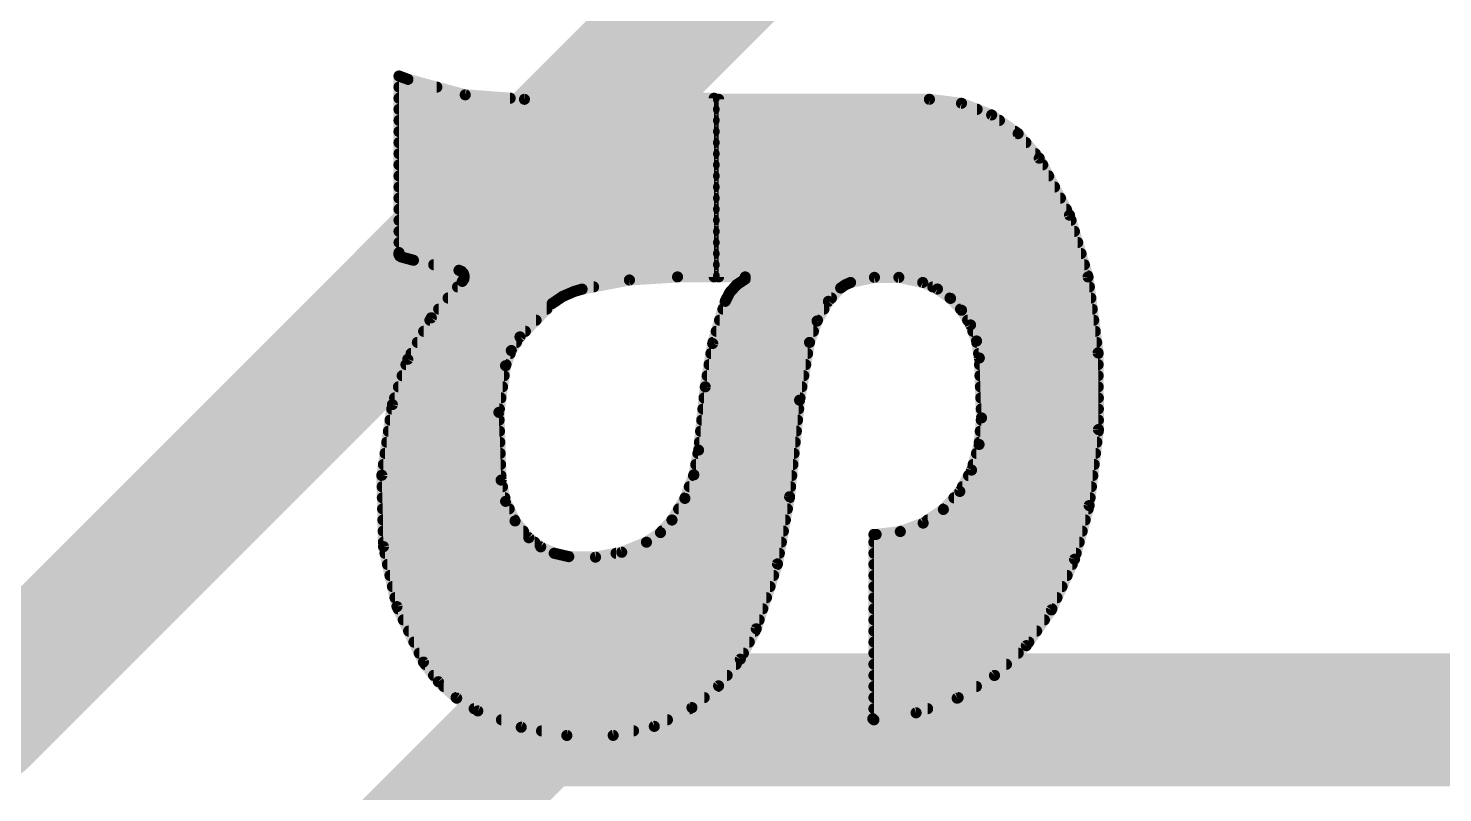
# Model space of a CAD drawing. Extents: x -0.1 to 52.8, y -11.4 to 50.9.
# Drawn here: x 7.726 to 10.964, y 27.773 to 29.522 of the extents above; entities that cross this region are included whole.
import ezdxf

# ---------------------------------------------------------------- set-up
doc = ezdxf.new("R2010")
doc.units = 0
doc.layers.add('1', color=12, linetype='CONTINUOUS')
doc.layers.add('22', color=40, linetype='CONTINUOUS')

msp = doc.modelspace()

# ---------------------------------------------------------------- linework, layer by layer
at = {"layer": '1', "const_width": 0.3048}
for points in [[(12.7, 33.02), (8.89, 29.21)], [(7.62, 27.94), (8.89, 29.21)], [(8.89, 27.94), (6.35, 25.4)], [(6.35, 27.94), (7.62, 27.94)], [(16.51, 27.94), (8.89, 27.94)]]:
    msp.add_lwpolyline(points, dxfattribs=at)
at = {"layer": '1', "const_width": 0.1524}
for points in [[(8.8361, 29.2639, 1), (8.9439, 29.1561)], [(8.9439, 29.1561, 1), (8.8361, 29.2639)], [(7.62, 27.8638, 1), (7.62, 28.0162)], [(8.89, 28.0162, 1), (8.89, 27.8638)], [(8.9439, 27.8861, 1), (8.8361, 27.9939)], [(7.5661, 27.9939, 1), (7.6739, 27.8861)]]:
    msp.add_lwpolyline(points, format="xyb", dxfattribs=at)
at = {"layer": '22', "const_width": 0.0254}
for points in [[(8.575, 29.0093), (8.575, 29.4132)], [(8.575, 29.4132), (8.5954, 29.4056)], [(8.5954, 29.4056), (8.7266, 29.3702)], [(8.575, 29.3878), (8.6615, 29.3878)], [(8.575, 29.3624), (8.8294, 29.3624)], [(8.7266, 29.3702), (8.8621, 29.3599)], [(8.8621, 29.3599), (9.2964, 29.3624)], [(9.2964, 29.3624), (9.2964, 28.9535)], [(9.3066, 28.9535), (9.3066, 29.3599)], [(9.3066, 29.3599), (9.7892, 29.3599)], [(9.7892, 29.3599), (9.8627, 29.3508)], [(8.575, 29.337), (9.2964, 29.337)], [(9.3066, 29.337), (9.8984, 29.337)], [(9.8627, 29.3508), (9.9318, 29.3241)], [(8.575, 29.3116), (9.2964, 29.3116)], [(9.3066, 29.3116), (9.9495, 29.3116)], [(9.9318, 29.3241), (9.9923, 29.2814)], [(8.575, 29.2862), (9.2964, 29.2862)], [(8.575, 29.2608), (9.2964, 29.2608)], [(9.3066, 29.2862), (9.9855, 29.2862)], [(9.3066, 29.2608), (10.01, 29.2608)], [(9.9923, 29.2814), (10.0406, 29.2252)], [(8.575, 29.2354), (9.2964, 29.2354)], [(9.3066, 29.2354), (10.0318, 29.2354)], [(8.575, 29.21), (9.2964, 29.21)], [(9.3066, 29.21), (10.0487, 29.21)], [(10.0406, 29.2252), (10.1099, 29.0949)], [(8.575, 29.1846), (9.2964, 29.1846)], [(9.3066, 29.1846), (10.0622, 29.1846)], [(8.575, 29.1592), (9.2964, 29.1592)], [(8.575, 29.1338), (9.2964, 29.1338)], [(9.3066, 29.1592), (10.0757, 29.1592)], [(9.3066, 29.1338), (10.0892, 29.1338)], [(8.575, 29.1084), (9.2964, 29.1084)], [(9.3066, 29.1084), (10.1027, 29.1084)], [(8.575, 29.083), (9.2964, 29.083)], [(9.3066, 29.083), (10.1135, 29.083)], [(10.1099, 29.0949), (10.1524, 28.9535)], [(8.575, 29.0576), (9.2964, 29.0576)], [(9.3066, 29.0576), (10.1211, 29.0576)], [(8.5747, 29.0051), (8.575, 29.0093)], [(8.5765, 29.0014), (8.5747, 29.0051)], [(8.5748, 29.0068), (9.2964, 29.0068)], [(8.575, 29.0322), (9.2964, 29.0322)], [(8.5801, 28.9992), (8.5765, 29.0014)], [(9.3066, 29.0322), (10.1287, 29.0322)], [(9.3066, 29.0068), (10.1364, 29.0068)], [(8.6081, 28.9916), (8.5801, 28.9992)], [(8.7122, 28.9687), (8.6081, 28.9916)], [(8.6545, 28.9814), (9.2964, 28.9814)], [(8.7181, 28.9661), (8.7122, 28.9687)], [(9.3066, 28.9814), (10.144, 28.9814)], [(8.649, 28.86), (8.7198, 28.9433)], [(8.7224, 28.9613), (8.7181, 28.9661)], [(8.7198, 28.9433), (8.7234, 28.9487)], [(8.7243, 28.9551), (8.7224, 28.9613)], [(8.7234, 28.9487), (8.7243, 28.9551)], [(8.724, 28.956), (9.2964, 28.956)], [(9.1025, 28.9465), (8.9941, 28.9255)], [(9.2126, 28.9535), (9.1025, 28.9465)], [(9.2964, 28.9535), (9.2126, 28.9535)], [(9.3066, 28.956), (10.1516, 28.956)], [(9.3675, 28.9535), (9.3066, 28.9535)], [(9.3325, 28.9183), (9.3481, 28.9356)], [(9.3481, 28.9356), (9.3675, 28.9484)], [(9.3675, 28.9484), (9.3675, 28.9535)], [(9.6088, 28.9408), (9.5968, 28.9355)], [(9.6634, 28.9525), (9.6088, 28.9408)], [(9.7193, 28.9525), (9.6634, 28.9525)], [(9.7739, 28.9408), (9.7193, 28.9525)], [(9.8077, 28.9258), (9.7739, 28.9408)], [(10.1524, 28.9535), (10.1754, 28.7796)], [(8.6874, 28.9052), (8.9442, 28.9052)], [(8.709, 28.9306), (9.0205, 28.9306)], [(8.9496, 28.9089), (8.9256, 28.8925)], [(8.9764, 28.9204), (8.9496, 28.9089)], [(8.9941, 28.9255), (8.9764, 28.9204)], [(9.3218, 28.8976), (9.3325, 28.9183)], [(9.3257, 28.9052), (9.565, 28.9052)], [(9.3436, 28.9306), (9.5896, 28.9306)], [(9.586, 28.9281), (9.558, 28.8976)], [(9.5968, 28.9355), (9.586, 28.9281)], [(9.7969, 28.9306), (10.1554, 28.9306)], [(9.8377, 28.9044), (9.8077, 28.9258)], [(9.8365, 28.9052), (10.1588, 28.9052)], [(9.8628, 28.8773), (9.8377, 28.9044)], [(8.6658, 28.8798), (8.9133, 28.8798)], [(8.9256, 28.8925), (8.8519, 28.8163)], [(9.293, 28.8012), (9.3218, 28.8976)], [(9.3165, 28.8798), (9.5477, 28.8798)], [(9.558, 28.8976), (9.532, 28.8526)], [(9.8605, 28.8798), (10.1621, 28.8798)], [(9.8834, 28.8437), (9.8628, 28.8773)], [(8.595, 28.7649), (8.649, 28.86)], [(8.6458, 28.8544), (8.8887, 28.8544)], [(9.3089, 28.8544), (9.5331, 28.8544)], [(9.532, 28.8526), (9.5148, 28.8036)], [(9.8768, 28.8544), (10.1655, 28.8544)], [(9.8971, 28.8068), (9.8834, 28.8437)], [(8.6314, 28.829), (8.8642, 28.829)], [(8.8519, 28.8163), (8.8321, 28.785)], [(9.3013, 28.829), (9.5237, 28.829)], [(9.8888, 28.829), (10.1689, 28.829)], [(9.9035, 28.768), (9.8971, 28.8068)], [(8.6025, 28.7782), (8.8295, 28.7782)], [(8.617, 28.8036), (8.8439, 28.8036)], [(8.8321, 28.785), (8.8189, 28.7503)], [(9.2761, 28.702), (9.293, 28.8012)], [(9.2891, 28.7782), (9.5104, 28.7782)], [(9.2938, 28.8036), (9.5148, 28.8036)], [(9.5148, 28.8036), (9.492, 28.6715)], [(9.8976, 28.8036), (10.1722, 28.8036)], [(9.9018, 28.7782), (10.1754, 28.7782)], [(10.1754, 28.7796), (10.1762, 28.6043)], [(8.5598, 28.6614), (8.595, 28.7649)], [(8.5909, 28.7528), (8.8199, 28.7528)], [(8.8189, 28.7503), (8.8036, 28.6436)], [(9.2848, 28.7528), (9.506, 28.7528)], [(9.9085, 28.6309), (9.9035, 28.768)], [(9.9041, 28.7528), (10.1755, 28.7528)], [(8.5822, 28.7274), (8.8156, 28.7274)], [(9.2804, 28.7274), (9.5016, 28.7274)], [(9.905, 28.7274), (10.1756, 28.7274)], [(8.565, 28.6766), (8.8083, 28.6766)], [(8.5736, 28.702), (8.812, 28.702)], [(9.2608, 28.5572), (9.2761, 28.702)], [(9.2734, 28.6766), (9.4929, 28.6766)], [(9.2761, 28.702), (9.4973, 28.702)], [(9.9059, 28.702), (10.1758, 28.702)], [(9.9068, 28.6766), (10.1759, 28.6766)], [(8.5357, 28.4997), (8.5598, 28.6614)], [(8.5583, 28.6512), (8.8047, 28.6512)], [(9.2707, 28.6512), (9.4899, 28.6512)], [(9.492, 28.6715), (9.4691, 28.4505)], [(9.9078, 28.6512), (10.176, 28.6512)], [(8.5545, 28.6258), (8.8042, 28.6258)], [(8.8036, 28.6436), (8.8087, 28.4886)], [(9.268, 28.6258), (9.4873, 28.6258)], [(9.903, 28.5701), (9.9085, 28.6309)], [(9.908, 28.6258), (10.1761, 28.6258)], [(8.5507, 28.6004), (8.805, 28.6004)], [(9.2654, 28.6004), (9.4846, 28.6004)], [(9.9057, 28.6004), (10.1758, 28.6004)], [(10.1762, 28.6043), (10.1549, 28.4302)], [(8.5431, 28.5496), (8.8067, 28.5496)], [(8.5469, 28.575), (8.8059, 28.575)], [(9.25, 28.5006), (9.2608, 28.5572)], [(9.2593, 28.5496), (9.4794, 28.5496)], [(9.2627, 28.575), (9.482, 28.575)], [(9.8857, 28.5115), (9.903, 28.5701)], [(9.8969, 28.5496), (10.1695, 28.5496)], [(9.9034, 28.575), (10.1726, 28.575)], [(8.5393, 28.5242), (8.8075, 28.5242)], [(9.2545, 28.5242), (9.4767, 28.5242)], [(9.8894, 28.5242), (10.1664, 28.5242)], [(8.5395, 28.3362), (8.5357, 28.4997)], [(8.5357, 28.4988), (8.8084, 28.4988)], [(8.8087, 28.4886), (8.819, 28.4399)], [(9.2295, 28.4467), (9.25, 28.5006)], [(9.2493, 28.4988), (9.4741, 28.4988)], [(9.8588, 28.4626), (9.8857, 28.5115)], [(9.8787, 28.4988), (10.1633, 28.4988)], [(8.5363, 28.4734), (8.8119, 28.4734)], [(9.2396, 28.4734), (9.4715, 28.4734)], [(9.4691, 28.4505), (9.4413, 28.2968)], [(9.8212, 28.4214), (9.8588, 28.4626)], [(9.8648, 28.4734), (10.1602, 28.4734)], [(8.5369, 28.448), (8.8173, 28.448)], [(8.5375, 28.4226), (8.8273, 28.4226)], [(8.819, 28.4399), (8.8406, 28.395)], [(9.1999, 28.3972), (9.2295, 28.4467)], [(9.2151, 28.4226), (9.4641, 28.4226)], [(9.23, 28.448), (9.4687, 28.448)], [(9.7749, 28.3902), (9.8212, 28.4214)], [(9.8223, 28.4226), (10.1528, 28.4226)], [(9.8455, 28.448), (10.1571, 28.448)], [(10.1549, 28.4302), (10.1215, 28.3073)], [(8.5381, 28.3972), (8.8395, 28.3972)], [(8.8406, 28.395), (8.8722, 28.3566)], [(9.1736, 28.3684), (9.1999, 28.3972)], [(9.1999, 28.3972), (9.4595, 28.3972)], [(9.7226, 28.3708), (9.7749, 28.3902)], [(9.7853, 28.3972), (10.1459, 28.3972)], [(8.5387, 28.3718), (8.8597, 28.3718)], [(8.8722, 28.3566), (8.8994, 28.3357)], [(9.1415, 28.3464), (9.1736, 28.3684)], [(9.1767, 28.3718), (9.4549, 28.3718)], [(9.6622, 27.94), (9.6622, 28.3642)], [(9.6622, 28.3642), (9.6672, 28.3642)], [(9.6672, 28.3642), (9.7226, 28.3708)], [(9.7254, 28.3718), (10.139, 28.3718)], [(8.5393, 28.3464), (8.8855, 28.3464)], [(8.5703, 28.199), (8.5395, 28.3362)], [(8.5429, 28.321), (8.9308, 28.321)], [(8.8994, 28.3357), (8.9303, 28.3211)], [(8.9303, 28.3211), (8.9637, 28.3134)], [(9.0248, 28.3123), (9.0849, 28.3234)], [(9.0718, 28.321), (9.4457, 28.321)], [(9.0849, 28.3234), (9.1415, 28.3464)], [(9.1415, 28.3464), (9.4503, 28.3464)], [(9.6622, 28.3464), (10.1321, 28.3464)], [(9.6622, 28.321), (10.1252, 28.321)], [(8.5486, 28.2956), (9.4409, 28.2956)], [(8.9637, 28.3134), (9.0248, 28.3123)], [(9.4413, 28.2968), (9.3929, 28.1483)], [(9.6622, 28.2956), (10.1161, 28.2956)], [(10.1215, 28.3073), (10.0686, 28.1915)], [(8.5543, 28.2702), (9.4326, 28.2702)], [(9.6622, 28.2702), (10.1045, 28.2702)], [(8.56, 28.2448), (9.4244, 28.2448)], [(9.6622, 28.2448), (10.0929, 28.2448)], [(8.5658, 28.2194), (9.4161, 28.2194)], [(8.6309, 28.0721), (8.5703, 28.199)], [(8.5727, 28.194), (9.4078, 28.194)], [(9.6622, 28.2194), (10.0813, 28.2194)], [(9.6622, 28.194), (10.0697, 28.194)], [(10.0686, 28.1915), (10.0111, 28.1097)], [(8.5848, 28.1686), (9.3995, 28.1686)], [(9.6622, 28.1686), (10.0525, 28.1686)], [(8.597, 28.1432), (9.3902, 28.1432)], [(9.3929, 28.1483), (9.3563, 28.0786)], [(9.6622, 28.1432), (10.0347, 28.1432)], [(8.6091, 28.1178), (9.3769, 28.1178)], [(9.6622, 28.1178), (10.0168, 28.1178)], [(10.0111, 28.1097), (9.9382, 28.0414)], [(8.6212, 28.0924), (9.3635, 28.0924)], [(8.6651, 28.0272), (8.6309, 28.0721)], [(8.6348, 28.067), (9.3468, 28.067)], [(9.3563, 28.0786), (9.3065, 28.0177)], [(9.6622, 28.0924), (9.9926, 28.0924)], [(9.6622, 28.067), (9.9655, 28.067)], [(8.6541, 28.0416), (9.3261, 28.0416)], [(9.6622, 28.0416), (9.9384, 28.0416)], [(9.9382, 28.0414), (9.8528, 27.9894)], [(8.7071, 27.9895), (8.6651, 28.0272)], [(8.6774, 28.0162), (9.3047, 28.0162)], [(9.3065, 28.0177), (9.2456, 27.9679)], [(9.6622, 28.0162), (9.8968, 28.0162)], [(8.7057, 27.9908), (9.2736, 27.9908)], [(8.7554, 27.9603), (8.7071, 27.9895)], [(8.747, 27.9654), (9.2406, 27.9654)], [(9.2456, 27.9679), (9.1594, 27.925)], [(9.6622, 27.9908), (9.855, 27.9908)], [(9.6622, 27.9654), (9.7851, 27.9654)], [(9.8528, 27.9894), (9.7586, 27.956)], [(8.8547, 27.923), (8.7554, 27.9603)], [(8.8095, 27.94), (9.1895, 27.94)], [(9.7586, 27.956), (9.6596, 27.9425)], [(9.6596, 27.9425), (9.6622, 27.94)], [(8.9592, 27.9042), (8.8547, 27.923)], [(8.9013, 27.9146), (9.1119, 27.9146)], [(9.0653, 27.9044), (8.9592, 27.9042)], [(9.1594, 27.925), (9.0653, 27.9044)]]:
    msp.add_lwpolyline(points, dxfattribs=at)
at = {"layer": '22', "const_width": 0.0127}
for points in [[(8.5772, 29.4192, 1), (8.5728, 29.4072)], [(8.5814, 29.4132, 1), (8.5687, 29.4132)], [(8.5971, 29.4117, 1), (8.5937, 29.3995)], [(8.5932, 29.3996, 1), (8.5976, 29.4116)], [(8.575, 29.3942, 1), (8.575, 29.3815)], [(8.575, 29.3688, 1), (8.575, 29.356)], [(8.6615, 29.3815, 1), (8.6615, 29.3942)], [(8.7271, 29.3766, 1), (8.7261, 29.3639)], [(8.725, 29.3641, 1), (8.7283, 29.3764)], [(8.8294, 29.356, 1), (8.8294, 29.3688)], [(8.8621, 29.3662, 1), (8.8621, 29.3536)], [(8.8616, 29.3536, 1), (8.8626, 29.3662)], [(9.3027, 29.3624, 1), (9.2901, 29.3624)], [(9.2964, 29.3561, 1), (9.2964, 29.3687)], [(9.3066, 29.3663, 1), (9.3066, 29.3535)], [(9.313, 29.3599, 1), (9.3003, 29.3599)], [(9.79, 29.3662, 1), (9.7884, 29.3536)], [(9.7892, 29.3535, 1), (9.7892, 29.3663)], [(8.575, 29.3434, 1), (8.575, 29.3306)], [(9.2964, 29.3306, 1), (9.2964, 29.3434)], [(9.3066, 29.3434, 1), (9.3066, 29.3306)], [(9.865, 29.3567, 1), (9.8604, 29.3449)], [(9.8619, 29.3445, 1), (9.8635, 29.3571)], [(9.8984, 29.3306, 1), (9.8984, 29.3434)], [(8.575, 29.318, 1), (8.575, 29.3053)], [(9.2964, 29.3053, 1), (9.2964, 29.318)], [(9.3066, 29.318, 1), (9.3066, 29.3053)], [(9.9355, 29.3293, 1), (9.9281, 29.3189)], [(9.9295, 29.3182, 1), (9.9341, 29.33)], [(9.9495, 29.3053, 1), (9.9495, 29.318)], [(8.575, 29.2926, 1), (8.575, 29.2798)], [(8.575, 29.2672, 1), (8.575, 29.2544)], [(9.2964, 29.2798, 1), (9.2964, 29.2926)], [(9.2964, 29.2544, 1), (9.2964, 29.2672)], [(9.3066, 29.2926, 1), (9.3066, 29.2798)], [(9.3066, 29.2672, 1), (9.3066, 29.2544)], [(9.9855, 29.2798, 1), (9.9855, 29.2926)], [(9.9971, 29.2855, 1), (9.9875, 29.2772)], [(9.9886, 29.2762, 1), (9.996, 29.2866)], [(10.01, 29.2544, 1), (10.01, 29.2672)], [(8.575, 29.2418, 1), (8.575, 29.2291)], [(9.2964, 29.2291, 1), (9.2964, 29.2418)], [(9.3066, 29.2418, 1), (9.3066, 29.2291)], [(10.0318, 29.2291, 1), (10.0318, 29.2418)], [(8.575, 29.2164, 1), (8.575, 29.2036)], [(9.2964, 29.2036, 1), (9.2964, 29.2164)], [(9.3066, 29.2164, 1), (9.3066, 29.2036)], [(10.0462, 29.2282, 1), (10.035, 29.2222)], [(10.0358, 29.2211, 1), (10.0454, 29.2293)], [(10.0487, 29.2036, 1), (10.0487, 29.2164)], [(8.575, 29.191, 1), (8.575, 29.1782)], [(9.2964, 29.1782, 1), (9.2964, 29.191)], [(9.3066, 29.191, 1), (9.3066, 29.1782)], [(10.0622, 29.1782, 1), (10.0622, 29.191)], [(8.575, 29.1656, 1), (8.575, 29.1529)], [(8.575, 29.1402, 1), (8.575, 29.1274)], [(9.2964, 29.1529, 1), (9.2964, 29.1656)], [(9.2964, 29.1274, 1), (9.2964, 29.1402)], [(9.3066, 29.1656, 1), (9.3066, 29.1529)], [(9.3066, 29.1402, 1), (9.3066, 29.1274)], [(10.0757, 29.1529, 1), (10.0757, 29.1656)], [(10.0892, 29.1274, 1), (10.0892, 29.1402)], [(8.575, 29.1148, 1), (8.575, 29.1021)], [(9.2964, 29.1021, 1), (9.2964, 29.1148)], [(9.3066, 29.1148, 1), (9.3066, 29.1021)], [(10.1027, 29.1021, 1), (10.1027, 29.1148)], [(8.575, 29.0894, 1), (8.575, 29.0767)], [(9.2964, 29.0767, 1), (9.2964, 29.0894)], [(9.3066, 29.0894, 1), (9.3066, 29.0767)], [(10.116, 29.0967, 1), (10.1038, 29.093)], [(10.1043, 29.0919, 1), (10.1155, 29.0979)], [(10.1135, 29.0767, 1), (10.1135, 29.0894)], [(8.575, 29.064, 1), (8.575, 29.0512)], [(9.2964, 29.0512, 1), (9.2964, 29.064)], [(9.3066, 29.064, 1), (9.3066, 29.0512)], [(10.1211, 29.0512, 1), (10.1211, 29.064)], [(8.5803, 29.008, 1), (8.569, 29.0023)], [(8.5748, 29.0132, 1), (8.5748, 29.0005)], [(8.575, 29.0386, 1), (8.575, 29.0259)], [(8.5813, 29.0088, 1), (8.5687, 29.0098)], [(8.5687, 29.0093, 1), (8.5814, 29.0093)], [(8.5799, 29.0068, 1), (8.5732, 28.996)], [(9.2964, 29.0259, 1), (9.2964, 29.0386)], [(9.2964, 29.0005, 1), (9.2964, 29.0132)], [(9.3066, 29.0386, 1), (9.3066, 29.0259)], [(9.3066, 29.0132, 1), (9.3066, 29.0005)], [(10.1287, 29.0259, 1), (10.1287, 29.0386)], [(10.1364, 29.0005, 1), (10.1364, 29.0132)], [(8.5683, 29.0057, 1), (8.581, 29.0046)], [(8.5709, 28.9985, 1), (8.5822, 29.0043)], [(8.5818, 29.0053, 1), (8.5784, 28.9931)], [(8.5768, 28.9938, 1), (8.5834, 29.0046)], [(8.6095, 28.9978, 1), (8.6067, 28.9854)], [(8.6064, 28.9855, 1), (8.6098, 28.9977)], [(8.6545, 28.9878, 1), (8.6545, 28.975)], [(8.7147, 28.9745, 1), (8.7097, 28.9629)], [(8.7108, 28.9625, 1), (8.7136, 28.9749)], [(9.2964, 28.975, 1), (9.2964, 28.9878)], [(9.3066, 28.9878, 1), (9.3066, 28.975)], [(10.144, 28.975, 1), (10.144, 28.9878)], [(8.7229, 28.9704, 1), (8.7134, 28.9619)], [(8.7145, 28.9468, 1), (8.7251, 28.9398)], [(8.7246, 28.9392, 1), (8.715, 28.9474)], [(8.7156, 28.9603, 1), (8.7207, 28.972)], [(8.7285, 28.9631, 1), (8.7164, 28.9595)], [(8.7171, 28.9496, 1), (8.7296, 28.9478)], [(8.724, 28.9624, 1), (8.724, 28.9497)], [(8.7177, 28.9571, 1), (8.7272, 28.9655)], [(8.7306, 28.9542, 1), (8.718, 28.956)], [(8.7287, 28.9452, 1), (8.7181, 28.9522)], [(8.7182, 28.9533, 1), (8.7304, 28.9569)], [(9.1021, 28.9528, 1), (9.1029, 28.9401)], [(9.1037, 28.9402, 1), (9.1012, 28.9527)], [(9.2126, 28.9599, 1), (9.2126, 28.9472)], [(9.213, 28.9472, 1), (9.2122, 28.9598)], [(9.2901, 28.9535, 1), (9.3027, 28.9535)], [(9.2964, 28.9497, 1), (9.2964, 28.9624)], [(9.2964, 28.9472, 1), (9.2964, 28.9599)], [(9.3066, 28.9624, 1), (9.3066, 28.9497)], [(9.3066, 28.9599, 1), (9.3066, 28.9472)], [(9.3003, 28.9535, 1), (9.313, 28.9535)], [(9.3738, 28.9535, 1), (9.3612, 28.9535)], [(9.3612, 28.9484, 1), (9.3738, 28.9484)], [(9.371, 28.9431, 1), (9.364, 28.9537)], [(9.3675, 28.9472, 1), (9.3675, 28.9599)], [(9.6075, 28.947, 1), (9.6101, 28.9346)], [(9.6113, 28.935, 1), (9.6063, 28.9466)], [(9.6634, 28.9588, 1), (9.6634, 28.9461)], [(9.6647, 28.9463, 1), (9.6621, 28.9587)], [(9.7206, 28.9587, 1), (9.718, 28.9463)], [(9.7193, 28.9461, 1), (9.7193, 28.9588)], [(9.7765, 28.9466, 1), (9.7713, 28.935)], [(9.7726, 28.9346, 1), (9.7752, 28.947)], [(10.1587, 28.9543, 1), (10.1461, 28.9527)], [(10.1463, 28.9517, 1), (10.1585, 28.9553)], [(10.1516, 28.9497, 1), (10.1516, 28.9624)], [(8.6874, 28.9116, 1), (8.6874, 28.8988)], [(8.709, 28.937, 1), (8.709, 28.9243)], [(8.9471, 28.9148, 1), (8.9521, 28.9031)], [(8.9442, 28.8988, 1), (8.9442, 28.9116)], [(8.9532, 28.9037, 1), (8.946, 28.9142)], [(8.9746, 28.9265, 1), (8.9782, 28.9143)], [(8.9789, 28.9146, 1), (8.9739, 28.9262)], [(8.9929, 28.9317, 1), (8.9953, 28.9193)], [(8.9959, 28.9194, 1), (8.9923, 28.9316)], [(9.0205, 28.9243, 1), (9.0205, 28.937)], [(9.3257, 28.9116, 1), (9.3257, 28.8988)], [(9.3278, 28.9225, 1), (9.3372, 28.914)], [(9.3381, 28.9154, 1), (9.3269, 28.9212)], [(9.3436, 28.937, 1), (9.3436, 28.9243)], [(9.3446, 28.9409, 1), (9.3516, 28.9303)], [(9.3528, 28.9313, 1), (9.3433, 28.9398)], [(9.565, 28.8988, 1), (9.565, 28.9116)], [(9.5824, 28.9333, 1), (9.5896, 28.9229)], [(9.5907, 28.9238, 1), (9.5813, 28.9324)], [(9.5896, 28.9243, 1), (9.5896, 28.937)], [(9.5942, 28.9414, 1), (9.5993, 28.9297)], [(9.6004, 28.9303, 1), (9.5932, 28.9408)], [(9.7969, 28.937, 1), (9.7969, 28.9243)], [(9.8113, 28.931, 1), (9.804, 28.9207)], [(9.8051, 28.92, 1), (9.8102, 28.9316)], [(9.8365, 28.9116, 1), (9.8365, 28.8988)], [(9.8424, 28.9087, 1), (9.833, 28.9001)], [(10.1554, 28.9243, 1), (10.1554, 28.937)], [(10.1588, 28.8988, 1), (10.1588, 28.9116)], [(8.6658, 28.8862, 1), (8.6658, 28.8735)], [(8.9133, 28.8735, 1), (8.9133, 28.8862)], [(8.922, 28.8977, 1), (8.9292, 28.8873)], [(8.9302, 28.8881, 1), (8.921, 28.8969)], [(9.3165, 28.8862, 1), (9.3165, 28.8735)], [(9.3162, 28.9005, 1), (9.3274, 28.8947)], [(9.3279, 28.8958, 1), (9.3157, 28.8994)], [(9.5477, 28.8735, 1), (9.5477, 28.8862)], [(9.5533, 28.9019, 1), (9.5627, 28.8933)], [(9.5635, 28.8944, 1), (9.5525, 28.9008)], [(9.834, 28.8992, 1), (9.8414, 28.9095)], [(9.8605, 28.8862, 1), (9.8605, 28.8735)], [(9.8682, 28.8806, 1), (9.8574, 28.874)], [(9.8581, 28.873, 1), (9.8675, 28.8816)], [(10.1621, 28.8735, 1), (10.1621, 28.8862)], [(8.6458, 28.8608, 1), (8.6458, 28.8481)], [(8.6441, 28.8641, 1), (8.6538, 28.8559)], [(8.6545, 28.8569, 1), (8.6434, 28.8631)], [(8.8887, 28.8481, 1), (8.8887, 28.8608)], [(9.3089, 28.8608, 1), (9.3089, 28.8481)], [(9.5265, 28.8558, 1), (9.5376, 28.8494)], [(9.538, 28.8505, 1), (9.5261, 28.8547)], [(9.5331, 28.8481, 1), (9.5331, 28.8608)], [(9.8768, 28.8608, 1), (9.8768, 28.8481)], [(9.8893, 28.8459, 1), (9.8774, 28.8415)], [(9.8779, 28.8404, 1), (9.8888, 28.847)], [(10.1655, 28.8481, 1), (10.1655, 28.8608)], [(8.6314, 28.8354, 1), (8.6314, 28.8226)], [(8.8473, 28.8207, 1), (8.8565, 28.8119)], [(8.8573, 28.8129, 1), (8.8465, 28.8197)], [(8.8642, 28.8226, 1), (8.8642, 28.8354)], [(9.3013, 28.8354, 1), (9.3013, 28.8226)], [(9.5237, 28.8226, 1), (9.5237, 28.8354)], [(9.8888, 28.8354, 1), (9.8888, 28.8226)], [(9.9034, 28.8079, 1), (9.8908, 28.8058)], [(10.1689, 28.8226, 1), (10.1689, 28.8354)], [(8.6025, 28.7846, 1), (8.6025, 28.7719)], [(8.617, 28.81, 1), (8.617, 28.7973)], [(8.8267, 28.7884, 1), (8.8374, 28.7816)], [(8.838, 28.7827, 1), (8.8261, 28.7872)], [(8.8295, 28.7719, 1), (8.8295, 28.7846)], [(8.8439, 28.7973, 1), (8.8439, 28.81)], [(9.2891, 28.7846, 1), (9.2891, 28.7719)], [(9.287, 28.803, 1), (9.2991, 28.7994)], [(9.2993, 28.8001, 1), (9.2868, 28.8022)], [(9.2938, 28.81, 1), (9.2938, 28.7973)], [(9.5088, 28.8057, 1), (9.5208, 28.8015)], [(9.5211, 28.8025, 1), (9.5085, 28.8047)], [(9.5104, 28.7719, 1), (9.5104, 28.7846)], [(9.5148, 28.7973, 1), (9.5148, 28.81)], [(9.8911, 28.8046, 1), (9.903, 28.8091)], [(9.8976, 28.81, 1), (9.8976, 28.7973)], [(9.9018, 28.7846, 1), (9.9018, 28.7719)], [(10.1817, 28.7797, 1), (10.169, 28.7796)], [(10.1691, 28.7788, 1), (10.1817, 28.7805)], [(10.1722, 28.7973, 1), (10.1722, 28.81)], [(10.1754, 28.7719, 1), (10.1754, 28.7846)], [(8.5909, 28.7592, 1), (8.5909, 28.7464)], [(8.5895, 28.7681, 1), (8.6005, 28.7618)], [(8.601, 28.7629, 1), (8.589, 28.767)], [(8.8252, 28.7494, 1), (8.8126, 28.7512)], [(8.813, 28.7526, 1), (8.8248, 28.748)], [(8.8199, 28.7464, 1), (8.8199, 28.7592)], [(9.2848, 28.7592, 1), (9.2848, 28.7464)], [(9.506, 28.7464, 1), (9.506, 28.7592)], [(9.9098, 28.7682, 1), (9.8972, 28.7678)], [(9.8972, 28.767, 1), (9.9098, 28.769)], [(9.9041, 28.7592, 1), (9.9041, 28.7464)], [(10.1755, 28.7464, 1), (10.1755, 28.7592)], [(8.5822, 28.7338, 1), (8.5822, 28.7211)], [(8.8156, 28.7211, 1), (8.8156, 28.7338)], [(9.2804, 28.7338, 1), (9.2804, 28.7211)], [(9.5016, 28.7211, 1), (9.5016, 28.7338)], [(9.905, 28.7338, 1), (9.905, 28.7211)], [(10.1756, 28.7211, 1), (10.1756, 28.7338)], [(8.565, 28.683, 1), (8.565, 28.6702)], [(8.5736, 28.7084, 1), (8.5736, 28.6957)], [(8.8083, 28.6702, 1), (8.8083, 28.683)], [(8.812, 28.6957, 1), (8.812, 28.7084)], [(9.2734, 28.683, 1), (9.2734, 28.6702)], [(9.2761, 28.7084, 1), (9.2761, 28.6957)], [(9.2698, 28.7031, 1), (9.2824, 28.7009)], [(9.2824, 28.7013, 1), (9.2698, 28.7027)], [(9.4929, 28.6702, 1), (9.4929, 28.683)], [(9.4973, 28.6957, 1), (9.4973, 28.7084)], [(9.9059, 28.7084, 1), (9.9059, 28.6957)], [(9.9068, 28.683, 1), (9.9068, 28.6702)], [(10.1758, 28.6957, 1), (10.1758, 28.7084)], [(10.1759, 28.6702, 1), (10.1759, 28.683)], [(8.5583, 28.6576, 1), (8.5583, 28.6449)], [(8.5661, 28.6605, 1), (8.5535, 28.6623)], [(8.5538, 28.6634, 1), (8.5658, 28.6594)], [(8.8047, 28.6449, 1), (8.8047, 28.6576)], [(9.2707, 28.6576, 1), (9.2707, 28.6449)], [(9.4857, 28.6726, 1), (9.4983, 28.6704)], [(9.4983, 28.6708, 1), (9.4857, 28.6722)], [(9.4899, 28.6449, 1), (9.4899, 28.6576)], [(9.9078, 28.6576, 1), (9.9078, 28.6449)], [(10.176, 28.6449, 1), (10.176, 28.6576)], [(8.5545, 28.6322, 1), (8.5545, 28.6195)], [(8.8099, 28.6438, 1), (8.7973, 28.6434)], [(8.7973, 28.6445, 1), (8.8099, 28.6427)], [(8.8042, 28.6195, 1), (8.8042, 28.6322)], [(9.268, 28.6322, 1), (9.268, 28.6195)], [(9.4873, 28.6195, 1), (9.4873, 28.6322)], [(9.908, 28.6322, 1), (9.908, 28.6195)], [(9.9148, 28.6303, 1), (9.9022, 28.6315)], [(9.9022, 28.6307, 1), (9.9148, 28.6311)], [(10.1761, 28.6195, 1), (10.1761, 28.6322)], [(8.5507, 28.6068, 1), (8.5507, 28.594)], [(8.805, 28.594, 1), (8.805, 28.6068)], [(9.2654, 28.6068, 1), (9.2654, 28.594)], [(9.4846, 28.594, 1), (9.4846, 28.6068)], [(9.9057, 28.6068, 1), (9.9057, 28.594)], [(10.1825, 28.6035, 1), (10.1699, 28.605)], [(10.1699, 28.6042, 1), (10.1826, 28.6043)], [(10.1758, 28.594, 1), (10.1758, 28.6068)], [(8.5431, 28.556, 1), (8.5431, 28.5433)], [(8.5469, 28.5814, 1), (8.5469, 28.5687)], [(8.8059, 28.5687, 1), (8.8059, 28.5814)], [(8.8067, 28.5433, 1), (8.8067, 28.556)], [(9.2593, 28.556, 1), (9.2593, 28.5433)], [(9.2545, 28.5579, 1), (9.2671, 28.5565)], [(9.267, 28.556, 1), (9.2546, 28.5584)], [(9.2627, 28.5814, 1), (9.2627, 28.5687)], [(9.4794, 28.5433, 1), (9.4794, 28.556)], [(9.482, 28.5687, 1), (9.482, 28.5814)], [(9.8969, 28.556, 1), (9.8969, 28.5433)], [(9.8966, 28.5707, 1), (9.9093, 28.5695)], [(9.909, 28.5683, 1), (9.8969, 28.5719)], [(9.9034, 28.5814, 1), (9.9034, 28.5687)], [(10.1695, 28.5433, 1), (10.1695, 28.556)], [(10.1726, 28.5687, 1), (10.1726, 28.5814)], [(8.5393, 28.5306, 1), (8.5393, 28.5178)], [(8.8075, 28.5178, 1), (8.8075, 28.5306)], [(9.2545, 28.5306, 1), (9.2545, 28.5178)], [(9.4767, 28.5178, 1), (9.4767, 28.5306)], [(9.8894, 28.5306, 1), (9.8894, 28.5178)], [(10.1664, 28.5178, 1), (10.1664, 28.5306)], [(8.542, 28.4998, 1), (8.5293, 28.4995)], [(8.5357, 28.5052, 1), (8.5357, 28.4925)], [(8.5294, 28.5006, 1), (8.542, 28.4987)], [(8.8149, 28.4899, 1), (8.8025, 28.4873)], [(8.8024, 28.4884, 1), (8.815, 28.4888)], [(8.8084, 28.4925, 1), (8.8084, 28.5052)], [(9.2493, 28.5052, 1), (9.2493, 28.4925)], [(9.2437, 28.5018, 1), (9.2562, 28.4994)], [(9.2559, 28.4983, 1), (9.244, 28.5028)], [(9.4741, 28.4925, 1), (9.4741, 28.5052)], [(9.8787, 28.5052, 1), (9.8787, 28.4925)], [(9.8796, 28.5133, 1), (9.8918, 28.5097)], [(9.8913, 28.5084, 1), (9.8801, 28.5146)], [(10.1633, 28.4925, 1), (10.1633, 28.5052)], [(8.5363, 28.4798, 1), (8.5363, 28.4671)], [(8.8119, 28.4671, 1), (8.8119, 28.4798)], [(9.2396, 28.4798, 1), (9.2396, 28.4671)], [(9.4753, 28.4494, 1), (9.4629, 28.4516)], [(9.4715, 28.4671, 1), (9.4715, 28.4798)], [(9.8533, 28.4657, 1), (9.8644, 28.4595)], [(9.8635, 28.4583, 1), (9.8541, 28.4669)], [(9.8648, 28.4798, 1), (9.8648, 28.4671)], [(10.1602, 28.4671, 1), (10.1602, 28.4798)], [(8.5369, 28.4544, 1), (8.5369, 28.4416)], [(8.5375, 28.429, 1), (8.5375, 28.4163)], [(8.8247, 28.4427, 1), (8.8133, 28.4371)], [(8.8128, 28.4386, 1), (8.8252, 28.4412)], [(8.8173, 28.4416, 1), (8.8173, 28.4544)], [(8.8273, 28.4163, 1), (8.8273, 28.429)], [(9.2151, 28.429, 1), (9.2151, 28.4163)], [(9.2235, 28.449, 1), (9.2354, 28.4444)], [(9.23, 28.4544, 1), (9.23, 28.4416)], [(9.2349, 28.4434, 1), (9.224, 28.45)], [(9.4628, 28.4512, 1), (9.4754, 28.4498)], [(9.4641, 28.4163, 1), (9.4641, 28.429)], [(9.4687, 28.4416, 1), (9.4687, 28.4544)], [(9.8165, 28.4257, 1), (9.8259, 28.4171)], [(9.8223, 28.429, 1), (9.8223, 28.4163)], [(9.8247, 28.4161, 1), (9.8176, 28.4267)], [(9.8455, 28.4544, 1), (9.8455, 28.4416)], [(10.1486, 28.431, 1), (10.1612, 28.4294)], [(10.161, 28.4285, 1), (10.1488, 28.4319)], [(10.1528, 28.4163, 1), (10.1528, 28.429)], [(10.1571, 28.4416, 1), (10.1571, 28.4544)], [(8.5381, 28.4036, 1), (8.5381, 28.3909)], [(8.8455, 28.3991, 1), (8.8357, 28.391)], [(8.8349, 28.3923, 1), (8.8463, 28.3978)], [(8.8395, 28.3909, 1), (8.8395, 28.4036)], [(9.1944, 28.4005, 1), (9.2054, 28.3939)], [(9.1999, 28.4036, 1), (9.1999, 28.3909)], [(9.2046, 28.3929, 1), (9.1952, 28.4015)], [(9.4595, 28.3909, 1), (9.4595, 28.4036)], [(9.7714, 28.3955, 1), (9.7785, 28.3849)], [(9.7771, 28.3843, 1), (9.7727, 28.3962)], [(9.7853, 28.4036, 1), (9.7853, 28.3909)], [(10.1459, 28.3909, 1), (10.1459, 28.4036)], [(8.5387, 28.3782, 1), (8.5387, 28.3654)], [(8.8597, 28.3654, 1), (8.8597, 28.3782)], [(8.8761, 28.3616, 1), (8.8683, 28.3516)], [(8.8673, 28.3526, 1), (8.8771, 28.3606)], [(9.1689, 28.3727, 1), (9.1783, 28.3642)], [(9.1772, 28.3632, 1), (9.17, 28.3737)], [(9.1767, 28.3782, 1), (9.1767, 28.3654)], [(9.4549, 28.3654, 1), (9.4549, 28.3782)], [(9.6622, 28.3706, 1), (9.6622, 28.3578)], [(9.6685, 28.3642, 1), (9.6559, 28.3642)], [(9.6665, 28.3705, 1), (9.6679, 28.3579)], [(9.6672, 28.3578, 1), (9.6672, 28.3706)], [(9.7204, 28.3767, 1), (9.7248, 28.3648)], [(9.7254, 28.3782, 1), (9.7254, 28.3654)], [(9.7234, 28.3645, 1), (9.7219, 28.3771)], [(10.139, 28.3654, 1), (10.139, 28.3782)], [(8.5393, 28.3528, 1), (8.5393, 28.3401)], [(8.5457, 28.3376, 1), (8.5333, 28.3348)], [(8.5332, 28.3361, 1), (8.5458, 28.3363)], [(8.5429, 28.3274, 1), (8.5429, 28.3147)], [(8.8855, 28.3401, 1), (8.8855, 28.3528)], [(8.9021, 28.3415, 1), (8.8966, 28.33)], [(8.8955, 28.3307, 1), (8.9032, 28.3408)], [(8.9318, 28.3273, 1), (8.9289, 28.3149)], [(8.9276, 28.3154, 1), (8.933, 28.3268)], [(8.9308, 28.3147, 1), (8.9308, 28.3274)], [(9.0718, 28.3274, 1), (9.0718, 28.3147)], [(9.0825, 28.3293, 1), (9.0873, 28.3175)], [(9.086, 28.3172, 1), (9.0837, 28.3297)], [(9.1415, 28.3528, 1), (9.1415, 28.3401)], [(9.1379, 28.3516, 1), (9.1451, 28.3412)], [(9.1439, 28.3405, 1), (9.1391, 28.3523)], [(9.4457, 28.3147, 1), (9.4457, 28.3274)], [(9.4503, 28.3401, 1), (9.4503, 28.3528)], [(9.6622, 28.3528, 1), (9.6622, 28.3401)], [(9.6622, 28.3274, 1), (9.6622, 28.3147)], [(10.1252, 28.3147, 1), (10.1252, 28.3274)], [(10.1321, 28.3401, 1), (10.1321, 28.3528)], [(8.5486, 28.302, 1), (8.5486, 28.2892)], [(8.9638, 28.3197, 1), (8.9636, 28.3071)], [(8.9623, 28.3072, 1), (8.9651, 28.3196)], [(9.0236, 28.3185, 1), (9.026, 28.306)], [(9.0247, 28.3059, 1), (9.0249, 28.3186)], [(9.4351, 28.2979, 1), (9.4476, 28.2957)], [(9.4473, 28.2948, 1), (9.4353, 28.2988)], [(9.4409, 28.2892, 1), (9.4409, 28.302)], [(9.6622, 28.302, 1), (9.6622, 28.2892)], [(10.1154, 28.309, 1), (10.1276, 28.3057)], [(10.1273, 28.3047, 1), (10.1157, 28.31)], [(10.1161, 28.2892, 1), (10.1161, 28.302)], [(8.5543, 28.2766, 1), (8.5543, 28.2639)], [(9.4326, 28.2639, 1), (9.4326, 28.2766)], [(9.6622, 28.2766, 1), (9.6622, 28.2639)], [(10.1045, 28.2639, 1), (10.1045, 28.2766)], [(8.56, 28.2512, 1), (8.56, 28.2385)], [(9.4244, 28.2385, 1), (9.4244, 28.2512)], [(9.6622, 28.2512, 1), (9.6622, 28.2385)], [(10.0929, 28.2385, 1), (10.0929, 28.2512)], [(8.5658, 28.2258, 1), (8.5658, 28.213)], [(8.5761, 28.2017, 1), (8.5646, 28.1963)], [(8.5641, 28.1976, 1), (8.5765, 28.2004)], [(8.5727, 28.2004, 1), (8.5727, 28.1877)], [(9.4078, 28.1877, 1), (9.4078, 28.2004)], [(9.4161, 28.213, 1), (9.4161, 28.2258)], [(9.6622, 28.2258, 1), (9.6622, 28.213)], [(9.6622, 28.2004, 1), (9.6622, 28.1877)], [(10.0738, 28.1878, 1), (10.0634, 28.1952)], [(10.0697, 28.1877, 1), (10.0697, 28.2004)], [(10.0813, 28.213, 1), (10.0813, 28.2258)], [(8.5848, 28.175, 1), (8.5848, 28.1623)], [(9.3995, 28.1623, 1), (9.3995, 28.175)], [(9.6622, 28.175, 1), (9.6622, 28.1623)], [(10.0525, 28.1623, 1), (10.0525, 28.175)], [(10.0628, 28.1941, 1), (10.0744, 28.1889)], [(8.597, 28.1496, 1), (8.597, 28.1368)], [(9.3869, 28.1503, 1), (9.3989, 28.1463)], [(9.3985, 28.1453, 1), (9.3873, 28.1513)], [(9.3902, 28.1368, 1), (9.3902, 28.1496)], [(9.6622, 28.1496, 1), (9.6622, 28.1368)], [(10.0347, 28.1368, 1), (10.0347, 28.1496)], [(8.6091, 28.1242, 1), (8.6091, 28.1115)], [(9.3769, 28.1115, 1), (9.3769, 28.1242)], [(9.6622, 28.1242, 1), (9.6622, 28.1115)], [(10.0059, 28.1134, 1), (10.0163, 28.1061)], [(10.0155, 28.1051, 1), (10.0068, 28.1144)], [(10.0168, 28.1115, 1), (10.0168, 28.1242)], [(8.6212, 28.0988, 1), (8.6212, 28.0861)], [(8.636, 28.0759, 1), (8.6258, 28.0683)], [(8.6252, 28.0694, 1), (8.6366, 28.0748)], [(8.6348, 28.0734, 1), (8.6348, 28.0606)], [(9.3468, 28.0606, 1), (9.3468, 28.0734)], [(9.3507, 28.0816, 1), (9.3619, 28.0757)], [(9.3612, 28.0746, 1), (9.3514, 28.0827)], [(9.3635, 28.0861, 1), (9.3635, 28.0988)], [(9.6622, 28.0988, 1), (9.6622, 28.0861)], [(9.6622, 28.0734, 1), (9.6622, 28.0606)], [(9.9655, 28.0606, 1), (9.9655, 28.0734)], [(9.9926, 28.0861, 1), (9.9926, 28.0988)], [(8.6541, 28.048, 1), (8.6541, 28.0353)], [(9.3261, 28.0353, 1), (9.3261, 28.048)], [(9.6622, 28.048, 1), (9.6622, 28.0353)], [(9.9338, 28.046, 1), (9.9425, 28.0368)], [(9.9415, 28.036, 1), (9.9349, 28.0468)], [(9.9384, 28.0353, 1), (9.9384, 28.048)], [(8.6694, 28.0319, 1), (8.6609, 28.0225)], [(8.6601, 28.0234, 1), (8.6702, 28.0311)], [(8.6774, 28.0226, 1), (8.6774, 28.0099)], [(9.3016, 28.0217, 1), (9.3115, 28.0137)], [(9.3106, 28.0128, 1), (9.3025, 28.0226)], [(9.3047, 28.0099, 1), (9.3047, 28.0226)], [(9.6622, 28.0226, 1), (9.6622, 28.0099)], [(9.8968, 28.0099, 1), (9.8968, 28.0226)], [(8.7057, 27.9972, 1), (8.7057, 27.9844)], [(8.7104, 27.9949, 1), (8.7038, 27.9841)], [(8.7029, 27.9848, 1), (8.7113, 27.9942)], [(8.747, 27.9718, 1), (8.747, 27.9591)], [(9.2416, 27.9728, 1), (9.2496, 27.963)], [(9.2406, 27.9591, 1), (9.2406, 27.9718)], [(9.2484, 27.9622, 1), (9.2428, 27.9736)], [(9.2736, 27.9844, 1), (9.2736, 27.9972)], [(9.6622, 27.9972, 1), (9.6622, 27.9844)], [(9.6622, 27.9718, 1), (9.6622, 27.9591)], [(9.7851, 27.9591, 1), (9.7851, 27.9718)], [(9.8495, 27.9949, 1), (9.8561, 27.984)], [(9.8549, 27.9835, 1), (9.8507, 27.9954)], [(9.855, 27.9844, 1), (9.855, 27.9972)], [(8.7576, 27.9662, 1), (8.7532, 27.9544)], [(8.7521, 27.9549, 1), (8.7587, 27.9657)], [(8.8095, 27.9464, 1), (8.8095, 27.9337)], [(9.1895, 27.9337, 1), (9.1895, 27.9464)], [(9.664, 27.9471, 1), (9.6552, 27.9379)], [(9.6587, 27.9488, 1), (9.6605, 27.9362)], [(9.6559, 27.94, 1), (9.6685, 27.94)], [(9.6578, 27.9354, 1), (9.6666, 27.9446)], [(9.7565, 27.962, 1), (9.7608, 27.95)], [(9.7595, 27.9497, 1), (9.7578, 27.9623)], [(8.8559, 27.9292, 1), (8.8536, 27.9167)], [(8.8525, 27.917, 1), (8.857, 27.9289)], [(8.9013, 27.921, 1), (8.9013, 27.9082)], [(8.9592, 27.9105, 1), (8.9592, 27.8978)], [(8.9581, 27.8979, 1), (8.9603, 27.9104)], [(9.0639, 27.9106, 1), (9.0667, 27.8982)], [(9.0653, 27.8981, 1), (9.0653, 27.9107)], [(9.1119, 27.9082, 1), (9.1119, 27.921)], [(9.1565, 27.9307, 1), (9.1622, 27.9193)], [(9.1607, 27.9188, 1), (9.158, 27.9312)]]:
    msp.add_lwpolyline(points, format="xyb", dxfattribs=at)

doc.saveas('drawing.dxf')
